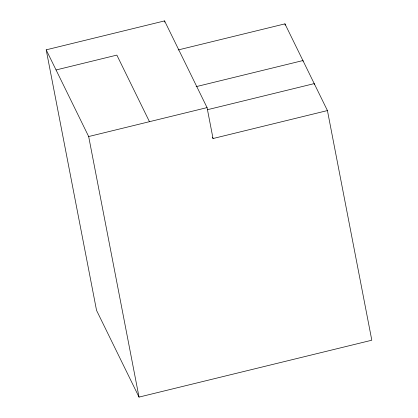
<?xml version="1.0" encoding="UTF-8"?>
<svg xmlns="http://www.w3.org/2000/svg" width="418" height="418" viewBox="0 0 418 418"><rect width="100%" height="100%" fill="white"/><g stroke="black" fill="none" stroke-linecap="round" stroke-linejoin="round"><path stroke-width="0.63" d="M46.194 49.831L164.582 20.9L207.062 107.609L213.039 138.525L327.43 110.571L371.806 340.221L139.027 397.1L96.548 310.391L46.194 49.831L88.673 136.54L139.027 397.1M56.059 69.963L116.852 55.108L149.466 121.685M178.141 49.961L284.951 23.863L327.43 110.571M196.12 86.657L302.925 60.558L303.071 61.294M88.673 136.54L207.062 107.609M207.417 109.715L314.221 83.616L314.367 84.352M212.464 137.35L213.039 138.525M284.951 23.863L285.196 25.143M164.582 20.9L164.828 22.159"/></g></svg>
